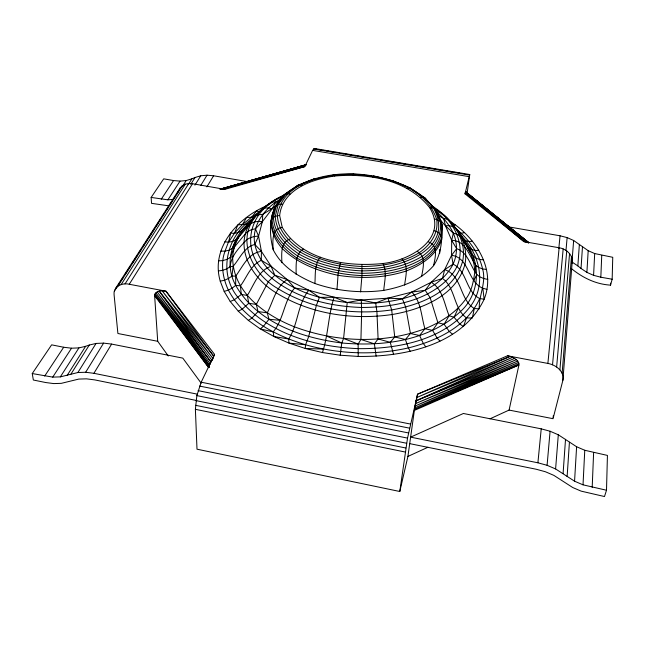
<?xml version="1.0" encoding="UTF-8"?>
<svg xmlns="http://www.w3.org/2000/svg" width="645" height="645" viewBox="0 0 645 645"><rect width="100%" height="100%" fill="white"/><g stroke="black" fill="none" stroke-linecap="round" stroke-linejoin="round"><path stroke-width="0.97" d="M461.425 237.618C481.355 257.613 481.888 292.403 460.417 311.567C429.054 340.826 382.912 346.776 341.761 342.971C301.521 337.891 256.871 322.565 235.683 285.348C223.42 263.273 232.361 234.853 252.227 220.509M282.607 197.975C265.861 206.698 251.155 224.508 254.815 244.439C260.403 269.352 284.308 284.405 306.544 293.144C337.029 304.271 370.811 306.472 402.383 298.788C422.33 293.386 443.252 283.373 453.08 264.152L451.556 255.307L451.702 240.359L453.322 233.176C449.218 224.42 442.897 216.833 435.351 210.818M266.941 205.674C237.932 217.575 210.423 247.825 220.243 281.172L224.516 280.228L228.507 278.487L231.958 276.06L233.127 266.264C239.835 258.718 244.036 247.108 254.815 244.439L261.427 251.389L271.11 266.256L274.818 275.254L287.235 279.583L308.786 290.242L319.444 297.361L334.158 297.256L361.289 299.981L361.66 311.995L360.934 339.472L358.128 344.075L358.225 356.435C404.584 356.943 462.167 345.131 484.145 299.256C496.255 269.062 475.429 237.328 450.275 221.437M220.243 281.172L224.178 291.403L230.209 301.473L234.256 299.852L241.303 294.475L240.416 285.896C246.971 277.229 250.647 265.055 261.298 260.33L261.427 251.389L258.572 236.159L255.444 228.765L262.37 221.638L272.214 208.746L275.875 202.087L280.583 200.466M489.942 418.855L509.082 410.083L553.039 418.694L562.891 380.276C564.681 371.367 555.748 364.796 547.887 363.433L507.51 355.798L417.549 394.168L414.525 409.285L407.914 456.434L399.787 491.49L196.999 449.186L195.387 409.317L196.862 395.611L201.176 382.211L214.559 354.379L165.967 291.201L129.266 284.26C122.445 282.437 113.149 286.517 114.076 294.62L117.898 333.505L157.711 341.294L168.297 356M273.23 249.752C268.183 231.12 268.9 207.787 284.8 194.298C319.952 167.079 370.931 169.264 409.607 187.768C423.765 196.419 437.939 207.634 441.978 224.533C442.123 238.682 441.833 253.59 433.529 265.7C420.903 280.333 402.222 286.912 383.743 290.395C360.571 293.402 336.996 291.129 314.897 283.494C298.111 276.544 281.623 266.522 273.23 249.752C272.73 241.923 271.36 228.62 282.236 227.379C302.32 260.757 347.357 267.175 382.977 263.499C409.253 260.636 448.872 239.19 429.739 207.746C407.688 179.681 368.432 173.086 334.731 176.037C312.14 179.157 282.518 189.235 279.64 215.543L282.236 227.379M439.737 253.203L439.834 249.462M281.873 262.7C281.728 254.549 280.148 242.036 290.234 238.86M606.502 490.24L607.437 455.418L584.765 450.266L576.606 446.751L558.304 434.778L550.088 431.239L541.22 428.844L463.392 413.485L410.615 437.141L537.906 462.796L547.089 465.303L555.603 468.955L574.566 481.202L583.024 484.83L606.502 490.24L604.494 496.537L581.145 491.135L572.736 487.531L553.87 475.381L545.404 471.753L536.269 469.254L409.704 443.639M571.349 268.538C582.62 277.713 595.754 284.268 610.541 285.13L612.161 279.221L612.75 257.299L594.682 253.558L588.184 250.679L573.655 240.496L567.124 237.602L560.053 235.788L508.873 226.919M610.541 285.13L610.605 283.131M296.063 274.27C296.386 265.837 294.66 254.348 303.231 249.099M592.191 487.338L593.618 452.669M612.161 279.221L600.834 277.213L601.737 255.372M455.217 228.104C468.197 238.481 478.824 252.509 482.589 268.917C486.572 282.615 478.711 295.297 479.267 308.85L474.293 308.52C459.393 299.594 462.376 275.48 444.679 269.642L431.199 282.252L425.208 290.315L411.833 292.072L387.919 298.183L375.664 303.013L361.289 299.981L347.22 302.529L334.158 297.256L308.786 290.242L294.66 287.976L287.235 279.583L271.11 266.256L261.298 260.33M583.024 484.83L584.765 450.266M600.834 277.213L593.585 275.334L594.682 253.558M254.815 244.439L258.572 236.159L262.37 221.638L262.749 214.366L275.367 206.521M314.897 283.494C315.582 274.762 314.196 264.474 320.412 257.266M574.566 481.202L576.606 446.751M593.585 275.334L586.902 272.383L588.184 250.679M157.711 341.294L154.631 295.741C154.937 290.492 162.145 290.492 165.967 291.201L213.737 356.225L212.205 360.579L159.251 291.153L212.906 358.41L162.185 290.847L213.737 356.225L214.559 354.379M567.124 476.582L569.422 442.244M586.902 272.383L581.032 268.473L582.475 246.85M336.988 289.557L338.182 273.23L340.504 262.652M563.085 473.591L565.52 439.318M581.032 268.473L577.847 265.909L579.379 244.334M572.099 263.257C573.792 255.347 566.383 248.865 559.134 247.761L523.99 241.625L465.021 193.839L469.737 174.521L314.26 148.463L312.623 150.382L304.835 166.595L224.871 189.356L220.735 189.162L306.246 164.677L219.913 189.195M555.603 468.955L558.304 434.778M573.655 240.496L571.954 261.983L577.847 265.909M562.891 380.276L572.341 259.895M562.134 373.165L571.478 256.565M559.916 369.835L569.567 253.485M553.128 417.694L553.297 415.703M360.579 291.927L361.966 275.608L361.934 264.789M465.642 192.597L465.69 191.71L465.021 193.839M547.089 465.303L550.088 431.239M566.012 250.26L567.124 237.602M556.643 366.981L566.737 250.873M285.953 194.169C273.528 199.458 262.289 207.617 253.574 217.937C243.334 228.588 233.74 241.222 232.716 256.517C231.829 291.621 264.942 315.187 294.33 326.781C335.835 342.342 383.114 344.212 424.934 328.74C440.616 322.347 455.596 313.075 465.674 299.175C473.333 289.395 473.72 277.092 475.954 265.506C469.278 256.218 465.69 240.246 451.702 240.359L445.477 225.814L443.712 218.599L437.818 215.091M319.444 297.361L316.348 305.488L308.705 336.521L305.577 344.785L305.238 348.469L322.436 352.541L340.205 355.218L358.225 356.435M552.531 364.796L563.174 248.922M340.205 355.218L341.761 342.971L343.592 338.472L347.22 302.529M537.906 462.796L541.22 428.844M558.828 248.406L560.053 235.788M547.887 363.433L559.134 247.761M383.743 290.395C384.428 281.591 387.202 271.9 382.977 263.499M438.882 218.47L445.477 225.814L453.322 233.176C457.563 243.02 457.619 254.404 453.08 264.152L444.679 269.642L442.462 278.414L431.199 282.252L411.833 292.072L402.383 298.788L387.919 298.183L361.289 299.981M404.617 285.13C405.552 276.673 409.027 265.877 401.956 258.919M421.596 276.649C422.951 268.538 426.522 256.67 417.444 251.486M399.787 491.49L407.535 438.108L417.549 394.168L510.026 356.411C513.847 357.693 519.281 360.16 518.935 364.957L509.082 410.083M433.529 265.7C435.222 257.96 438.705 245.221 428.369 241.843M441.454 230.273L442.01 226.339M467.141 193.105L469.737 174.521M322.436 352.541C328.418 334.594 328.176 315.203 334.158 297.256M273.964 209.77L274.278 208.004L282.833 196.781M444.679 269.642L451.556 255.307C469.544 257.621 467.496 282.147 482.831 288.202L484.145 299.256L479.727 298.53C466.972 326.572 436.762 340.907 408.35 347.921C374.527 355.564 338.915 354.113 305.577 344.785C275.149 335.553 243.866 319.243 228.378 290.121C224.033 280.914 221.84 270.771 222.791 260.588C223.662 250.881 229.685 242.778 230.418 233.039C244.963 235.393 251.211 218.961 260.112 210.859C267.135 203.997 275.738 199.998 284.252 195.403M474.293 308.52L472.342 317.993L466.545 317.969C453.306 308.35 455.725 288.001 442.462 278.414M352.992 174.787L353.331 173.892L353.605 175.174M273.722 210.746C267.723 223.928 273.141 238.303 282.26 248.535C297.458 263.289 317.582 270.956 337.98 275.286C360.781 278.898 384.243 278.14 406.31 270.981C421.37 264.982 436.455 255.565 441.712 239.335L441.978 224.533L436.06 210.318L424.853 197.789L410.559 188.227L408.414 187.824L407.084 188.38M218.389 270.948L222.67 270.336L226.669 268.909L230.128 266.756C231.055 255.525 239.424 247.495 246.713 239.698C250.187 237.287 254.364 236.175 258.572 236.159M466.545 317.969L463.416 326.531L459.861 324.08L454.072 317.284L449.122 315.719C444.308 304.287 442.946 289.218 431.199 282.252M323.54 349.098L305.238 348.469L288.96 343.084L273.883 336.513L273.166 331.909C283.953 319.202 283.873 300.667 294.66 287.976M224.694 241.811L228.636 242.101L234.675 232.918L237.747 224.928C242.133 224.097 247.454 225.484 250.768 221.686M218.566 260.878L222.791 260.588L226.742 259.467L230.16 257.581L234.393 247.043L245.382 233.788L248.067 231.378L251.494 229.668L255.444 228.765M230.209 301.473L238.287 311.196L248.349 320.396L260.274 328.894L263.434 326.314L268.965 319.251L267.264 312.809C273.182 301.554 275.754 286.92 287.235 279.583M372.673 177.036L373.382 175.843L393.128 180.866L410.559 188.227M454.072 317.284L458.426 307.794M179.229 189.977C181.043 184.639 187.421 182.777 192.541 183.712L224.871 189.356M248.349 320.396L251.881 318.114L258.04 311.591L256.307 304.44L268.433 281.526L274.818 275.254M473.785 280.575L476.889 274.577C470.278 265.99 468.06 252.405 456.652 248.696L451.702 240.359M220.703 251.123L224.815 251.139L228.653 250.3L231.99 248.672L238.045 237.997L248.623 225.621L253.574 217.937L262.394 209.02L265.297 208.013L268.642 207.916L272.214 208.746M234.675 232.918L242.536 224.468L246.519 217.542L254.936 217.018M238.287 311.196L242.109 309.237L248.776 303.279L247.317 295.402C254.041 285.122 258.161 270.537 271.11 266.256M305.577 344.785L288.96 343.084L288.67 339.004C298.337 324.04 297.401 304.255 308.786 290.242M452.588 334.287L449.355 331.554L444.115 324.266L449.122 315.719M196.741 400.545L94.694 379.889L86.478 378.841L78.771 379.083L61.299 383.348L53.737 383.582L45.706 382.533L33.346 380.018L32.25 373.552L52.737 377.115L60.34 376.874L77.892 372.52L85.648 372.262L93.904 373.31L111.617 344.083L182.793 358.12L201.192 383.211M206.884 186.873L213.616 175.771L247.051 181.559M85.648 372.262L103.603 343.116L111.617 344.083M200.74 185.429L207.037 175.198L213.616 175.771M77.892 372.52L96.065 343.438L103.603 343.116M194.911 185.155L200.764 175.787L207.037 175.198M129.266 284.26L192.541 183.712M70.966 374.068L89.3 345.027L96.065 343.438M190.743 184.325L195.04 177.512L200.764 175.787M125.025 283.913L188.775 183.486M67.193 375.342L85.608 346.325L89.3 345.027M188.267 184.543L191.879 178.842L195.04 177.512M121.171 284.518L185.317 184.148M114.294 291.266L117.551 286.195M118.64 284.501L119.728 282.816M121.897 279.43L123.526 276.899M125.154 274.359L127.871 270.134M128.952 268.441L130.04 266.756M132.209 263.37L137.095 255.767M138.723 253.227L140.9 249.849M142.529 247.309L144.158 244.778M145.786 242.238L147.415 239.706M149.043 237.167L154.469 228.717M156.098 226.177L158.267 222.799M159.355 221.106L161.524 217.728M163.153 215.196L164.781 212.656M166.418 210.117L168.587 206.739M169.675 205.046L171.844 201.667M173.473 199.136L175.642 195.749M176.73 194.064L178.899 190.678M117.962 286.025L182.398 185.647M60.34 376.874L78.916 347.897L85.608 346.325M182.551 186.252L186.212 180.552L191.879 178.842M115.616 288.331L180.205 187.88M52.737 377.115L71.522 348.203L78.916 347.897M168.2 205.755L151.535 203.344L151.148 197.426L167.877 199.829L180.028 181.124L186.212 180.552M44.674 376.083L63.686 347.244L71.522 348.203M161.266 199.224L173.578 180.552L180.028 181.124M32.25 373.552L51.632 344.841L63.686 347.244M151.148 197.426L163.701 178.834L173.578 180.552M224.178 291.403L228.378 290.121L232.289 288.065L235.683 285.348L235.683 276.116C242.705 266.828 248.164 252.913 261.427 251.389M439.979 341.092L437.141 338.109L432.569 330.385L437.899 322.758L430.175 297.748L425.208 290.315M376.124 356.169L374.398 343.858L378.107 338.956L376.906 311.591L375.664 303.013M451.556 255.307L456.652 248.696M252.018 216.865L256.597 210.955L259.443 212.141L252.018 216.865L242.536 224.468M425.781 346.808L423.394 343.608L419.597 335.505L424.934 328.74C421.209 316.502 421.33 301.787 411.833 292.072M393.571 354.444L390.257 342.326L394.732 336.956L391.684 309.906L387.919 298.183M410.22 351.291L408.35 347.921L405.415 339.52L410.446 333.513L405.665 306.98L402.383 298.788M266.861 205.916C271.11 202.199 276.302 198.676 281.575 196.644M283.606 195.346L297.635 185.333L314.962 178.52L317.147 179.592M238.045 237.997L235.53 240.142L232.321 241.536L228.636 242.101M390.854 181.511L392.515 180.552L393.531 181.68M254.17 217.631C227.201 233.829 217.139 272.375 238.029 297.466C266.288 333.376 314.139 346.72 358.072 348.647C398.529 349.074 444.961 340.036 470.729 305.907C487.241 283.566 479.364 251.969 459.683 234.393M231.99 248.672L234.393 247.043M407.914 456.434L427.966 447.243M414.364 410.405L518.935 364.957L414.525 409.285L518.991 363.74L414.751 407.914L518.604 362.401L415.09 406.011L517.733 361.015L415.533 403.609L516.379 359.652L416.098 400.787L512.533 357.33L416.783 397.522L510.026 356.411L507.51 355.798M416.098 400.787L514.605 358.394M230.16 257.581L232.716 256.517M296.644 186.236L312.365 179.963M314.026 178.794L314.962 178.52M225.766 188.034L228.661 187.203M230.579 186.647L235.401 185.26M237.328 184.712L248.881 181.382M250.808 180.826L262.362 177.496M264.289 176.948L305.698 165.023L220.276 189.211L306.246 164.677M305.641 165.217L222.815 189.122L304.835 166.595M230.628 186.719L233.522 185.905M237.384 184.817L240.287 184.002M242.214 183.454L245.116 182.64M255.734 179.641L258.637 178.826M453.185 225.29L455.128 224.774M420.347 197.289C422.749 196.33 425.918 197.531 426.192 200.329M464.432 232.676L461.223 233.232L458.337 232.926M230.128 266.756L233.127 266.264M262.749 214.366L259.145 214.704L256.025 215.922C235.159 240.512 253.453 275.294 278.285 288.799C311.793 309.536 353.041 315.526 391.684 309.906C420.185 305.012 454.193 291.846 462.675 261.152C467.488 237.65 449.839 216.664 430.925 205.271M472.366 241.198C468.326 242.012 463.626 241.109 461.207 237.481M167.877 199.829L173.295 199.361M279.64 215.543C276.165 215.486 272.432 217.22 271.126 220.614C271.819 237.094 283.937 249.373 296.894 258.048C316.695 269.481 339.27 274.633 361.966 275.608C391.305 274.996 429.909 268.691 441.68 237.473C440.93 233.877 437.592 231.434 434.117 230.789M340.633 174.634L332.917 174.988L334.094 175.15L334.731 176.037M344.486 174.464L357.056 174.448M445.477 225.814C467.012 223.218 462.634 260.854 483.589 259.701M429.739 207.746L433.537 208.158C457.232 251.3 393.805 270.537 362.111 268.57C340.463 267.635 318.944 262.757 300.03 251.921C287.654 243.705 276.028 232.095 275.262 216.397L278.213 204.409L286.34 193.71L298.901 184.93L301.908 185.687M478.8 250.236C471.092 251.889 466.52 245.318 462.796 239.763M231.958 276.06L235.683 276.116M275.875 202.087L272.827 201.966C248.341 216.373 242.48 250.349 263.523 270.513C288.726 296.66 326.354 306.319 361.635 307.463C394.031 307.423 430.675 300.546 452.226 274.133C468.06 254.477 458.321 226.145 439.705 212.173L436.826 211.931M282.373 204.183L278.213 204.409L275.141 206.456L272.029 218.921C272.738 235.24 284.759 247.366 297.595 255.936C317.219 267.24 339.584 272.327 362.071 273.295C383.211 273.133 404.649 269.529 422.983 258.484C434.625 250.429 443.768 237.594 441.374 222.831L440.229 221.348L435.012 209.044M262.37 221.638C257.492 220.84 252.066 221.84 248.623 225.621C234.965 251.131 254.033 279.672 276.149 292.798C310.447 314.139 352.759 320.307 392.353 314.494C421.572 309.455 456.402 295.813 464.964 264.305C467.375 252.477 464.029 240.263 457.474 230.321C453.435 226.024 450.686 218.486 443.712 218.599M268.965 319.251L280.019 320.315M359.007 174.642L363.877 175.118M365.828 175.303L370.698 175.779M235.683 285.348L240.416 285.896M258.04 311.591L267.264 312.809M434.504 219.155L436.673 219.445L440.229 221.348C442.567 235.877 433.537 248.47 422.08 256.371C404.012 267.207 382.92 270.739 362.119 270.892C339.988 269.933 317.993 264.942 298.667 253.848C286.033 245.431 274.173 233.53 273.44 217.486L276.479 205.231L284.8 194.298L288.13 193.621L290.024 194.032M486.62 269.465L482.589 268.917L478.961 267.57L475.954 265.506M241.303 294.475L247.317 295.402M248.776 303.279L256.307 304.44M314.873 148.939L316.856 149.277M318.84 149.608L320.831 149.938M322.814 150.277L324.798 150.608M326.789 150.938L328.773 151.277M330.764 151.607L332.747 151.938M334.731 152.268L336.722 152.607M341.689 153.437L343.672 153.768M345.656 154.107L347.647 154.437M349.63 154.768L351.614 155.106M353.605 155.437L355.589 155.767M357.572 156.098L359.563 156.437M361.547 156.767L363.53 157.098M365.522 157.436L367.505 157.767M380.421 159.928L382.404 160.266M384.388 160.597L386.379 160.928M388.363 161.266L401.271 163.427M403.262 163.757L405.245 164.096M407.229 164.427L409.22 164.757M411.204 165.096L413.187 165.426M415.178 165.757L417.162 166.088M419.153 166.426L421.137 166.757M423.12 167.087L425.111 167.426M427.095 167.756L432.061 168.587M434.045 168.925L436.036 169.256M438.019 169.587L440.003 169.917M441.994 170.256L443.978 170.586M445.961 170.917L447.953 171.256M449.936 171.586L451.919 171.917M453.911 172.255L455.894 172.586M457.885 172.916L459.869 173.247M313.494 148.955L469.496 175.109M312.623 150.382L469.092 176.649M288.67 339.004L273.883 336.513L260.274 328.894L273.166 331.909M201.176 382.211L410.462 424.047M199.563 386.065L409.535 428.159M198.096 390.644L408.535 432.956M93.904 373.31L197.467 394.184M196.862 395.611L407.535 438.108M195.967 400.61L406.6 443.244M195.459 405.294L405.81 447.993M195.387 409.317L405.205 452.024M487.773 279.406L483.661 278.543L479.961 276.899L476.889 274.577M424.934 328.74L432.569 330.385M410.446 333.513L419.597 335.505M394.732 336.956L405.415 339.52M437.899 322.758L444.115 324.266M527.529 242.593L523.99 241.625L465.271 192.847L527.529 242.593L465.472 192.113L528.65 242.665M378.107 338.956L390.257 342.326M482.831 288.202L486.967 289.387M453.322 233.176C456.773 233.845 460.03 235.562 462.013 238.537C468.826 248.156 474.446 258.911 474.647 270.964M360.934 339.472L374.398 343.858M343.592 338.472L358.128 344.075M431.287 205.82L433.375 206.739L434.375 207.908M326.459 335.972L341.761 342.971M439.705 212.173C445.179 215.365 449.96 220.501 453.387 225.871M453.08 264.152C467.319 270.916 465.529 291.733 479.727 298.53M412.84 190.243L414.453 191.323M416.065 192.404L420.895 195.645M422.507 196.717L425.732 198.878M432.053 206.4L440.059 212.407M441.535 213.519L443.76 215.196M484.484 207.698L486.056 208.956M487.628 210.214L489.982 212.1M491.554 213.358L493.127 214.616M494.691 215.873L496.263 217.131M501.762 221.541L503.326 222.799M516.677 233.49L528.449 242.923L515.331 232.24M482.863 205.803L465.698 192L479.654 203.32M484.419 207.053L528.892 242.802L465.69 191.71M465.609 191.75L528.65 242.657M481.21 204.578L482.758 205.836M485.08 207.722L509.897 227.838M511.453 229.096L513.001 230.354M210.971 362.022L157.195 291.863L210.504 364.191L155.824 292.798L209.569 365.36M209.544 365.384L155.034 293.822L209.383 367.061M209.367 367.061L154.687 294.773L208.746 367.594M154.631 295.741L208.746 367.626M159.251 291.153L210.996 362.014M463.175 239.618L465.247 242.899M468.996 247.914L470.278 251.977M473.293 256.573L473.446 261.378M436.673 219.445C438.834 233.305 430.151 245.253 419.202 252.743C401.964 263.007 381.864 266.353 362.047 266.49C340.971 265.571 320.017 260.83 301.586 250.308C289.524 242.318 278.164 231.023 277.382 215.728C282.131 181.495 325.217 174.376 353.476 174.271C384.759 176.303 425.587 185.881 436.673 219.445"/></g></svg>
